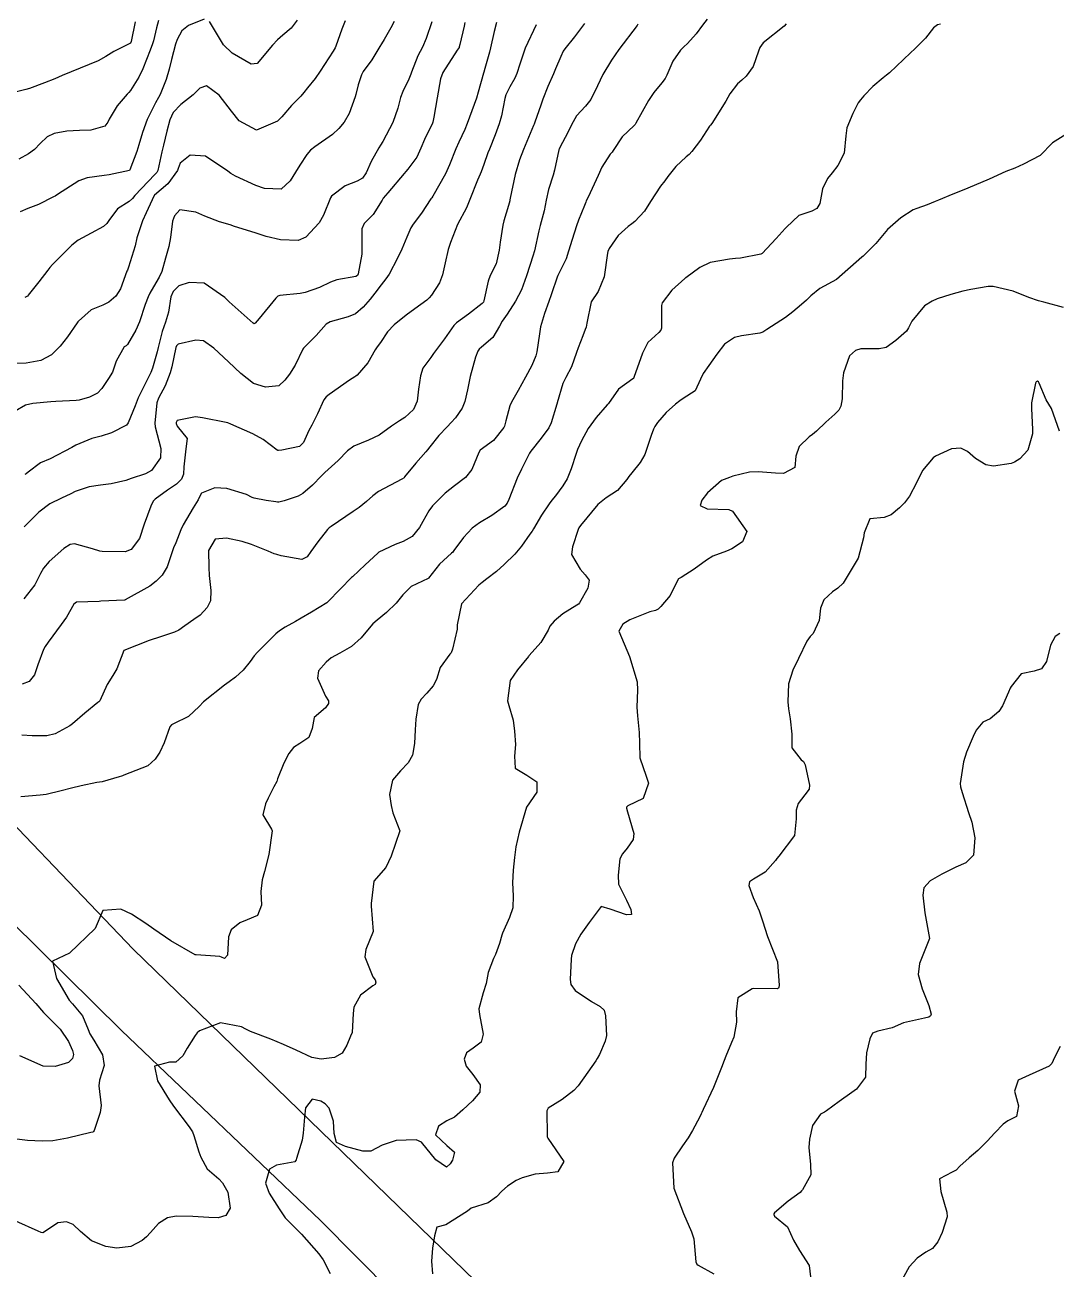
# Model space of a CAD drawing. Header units: metres. Extents: x 298520 to 308411, y 7433745 to 7450750.
# Drawn here: x 304436.8 to 304518.4, y 7439832.8 to 7439931.2 of the extents above; entities that cross this region are included whole.
import ezdxf

# ---------------------------------------------------------------- set-up
doc = ezdxf.new("R2010")
doc.units = ezdxf.units.M
doc.header["$LTSCALE"] = 10
for name, color, linetype in [('Curvas de Nivel 1m', 11, 'Continuous'), ('Curvas de Nivel 5m', 15, 'Continuous'), ('Vias Primárias', 230, 'Continuous')]:
    doc.layers.add(name, color=color, linetype=linetype)

msp = doc.modelspace()

# ---------------------------------------------------------------- linework, layer by layer
at = {"layer": 'Curvas de Nivel 1m', "flags": 128}
for points, elevation in [([(304466.037, 7439931.508), (304465.77, 7439930.998), (304465.241, 7439930.089), (304465.031, 7439929.727), (304464.918, 7439929.523), (304464.282, 7439928.47), (304463.593, 7439927.536), (304463.453, 7439927.293), (304463.197, 7439926.495), (304463.005, 7439925.722), (304462.966, 7439925.542), (304462.488, 7439924.229), (304462.09, 7439923.551), (304461.675, 7439923.038), (304461.153, 7439922.568), (304459.756, 7439921.581), (304459.411, 7439921.314), (304459.134, 7439920.985), (304458.577, 7439920.14), (304458.238, 7439919.599), (304457.813, 7439918.896), (304457.099, 7439918.244), (304455.775, 7439918.305), (304455.102, 7439918.524), (304453.499, 7439919.266), (304453.111, 7439919.494), (304452.896, 7439919.662), (304451.13, 7439920.85), (304449.909, 7439920.921), (304449.122, 7439920.299), (304448.962, 7439919.864), (304448.898, 7439919.712), (304448.149, 7439918.673), (304447.093, 7439917.772), (304447.059, 7439917.731), (304446.435, 7439916.378), (304446.129, 7439915.744), (304445.697, 7439914.398), (304445.551, 7439913.752), (304445.026, 7439912.061), (304444.939, 7439911.846), (304444.902, 7439911.761), (304444.406, 7439910.362), (304444.024, 7439909.77), (304443.463, 7439909.3), (304442.986, 7439909.079), (304442.076, 7439908.695), (304441.069, 7439907.799), (304441.027, 7439907.745), (304440.971, 7439907.672), (304440.191, 7439906.575), (304439.613, 7439905.82), (304438.936, 7439905.144), (304438.082, 7439904.688), (304436.929, 7439904.482), (304435.481, 7439904.424)], 751), ([(304509.257, 7439931.282), (304509.02, 7439931.229), (304508.696, 7439930.996), (304508.058, 7439930.189), (304507.236, 7439929.34), (304506.873, 7439929.015), (304505.217, 7439927.453), (304504.996, 7439927.262), (304504.718, 7439927.045), (304503.895, 7439926.361), (304503.191, 7439925.629), (304502.93, 7439925.32), (304502.752, 7439925.066), (304502.319, 7439924.218), (304501.848, 7439923.08), (304501.764, 7439922.471), (304501.623, 7439921.083), (304501.123, 7439920.113), (304500.673, 7439919.539), (304500.318, 7439919.098), (304499.934, 7439918.272), (304499.705, 7439917.104), (304499.475, 7439916.718), (304499.084, 7439916.513), (304498.05, 7439916.149), (304497.065, 7439915.244), (304497.012, 7439915.183), (304496.973, 7439915.131), (304496.248, 7439914.335), (304495.148, 7439913.158), (304495.042, 7439913.088), (304493.423, 7439912.792), (304493.039, 7439912.748), (304492.558, 7439912.707), (304491.035, 7439912.452), (304490.216, 7439912.034), (304489.112, 7439911.229), (304489.059, 7439911.193), (304489.022, 7439911.167), (304487.996, 7439910.253), (304487.238, 7439909.248), (304487.188, 7439909.051), (304487.196, 7439907.248), (304487.142, 7439907.077), (304486.968, 7439906.907), (304486.104, 7439906.114), (304485.692, 7439905.269), (304484.992, 7439903.348), (304484.959, 7439903.279), (304484.923, 7439903.245), (304483.791, 7439902.414), (304482.994, 7439901.299), (304482.956, 7439901.245), (304482.901, 7439901.182), (304482.019, 7439900.18), (304481.392, 7439899.322), (304480.863, 7439898.346), (304480.548, 7439897.641), (304480.426, 7439897.334), (304480.039, 7439896.134), (304479.725, 7439895.341), (304479.385, 7439894.776), (304478.809, 7439893.997), (304478.514, 7439893.644), (304478.289, 7439893.355), (304477.7, 7439892.454), (304477.054, 7439891.367), (304476.948, 7439891.201), (304476.777, 7439890.952), (304476.125, 7439890.017), (304475.591, 7439889.387), (304474.744, 7439888.548), (304474.13, 7439888.016), (304473.381, 7439887.414), (304473.012, 7439887.133), (304472.726, 7439886.933), (304471.365, 7439885.44), (304471.02, 7439883.779), (304471.025, 7439883.445), (304470.667, 7439881.87), (304470.546, 7439881.57), (304470.442, 7439881.452), (304469.688, 7439880.418), (304469.387, 7439879.462), (304469.137, 7439878.956), (304468.622, 7439878.371), (304468.179, 7439877.912), (304467.934, 7439877.477), (304467.753, 7439876.327), (304467.71, 7439875.479), (304467.658, 7439874.398), (304467.484, 7439873.481), (304467.16, 7439872.881), (304466.55, 7439872.235), (304465.903, 7439871.5), (304465.661, 7439870.368), (304465.795, 7439869.501), (304465.93, 7439868.921), (304466.493, 7439867.49), (304465.816, 7439865.5), (304465.371, 7439864.594), (304464.443, 7439863.52), (304464.211, 7439861.736), (304464.209, 7439861.522), (304464.393, 7439859.52), (304463.79, 7439858.115), (304463.72, 7439857.527), (304464.357, 7439855.953), (304464.532, 7439855.695), (304464.6, 7439855.516), (304464.527, 7439855.341), (304464.349, 7439855.229), (304463.372, 7439854.495), (304462.862, 7439853.535), (304462.804, 7439853.049), (304462.71, 7439851.536), (304462.591, 7439851.245), (304462.288, 7439850.549), (304461.927, 7439849.896), (304461.327, 7439849.554), (304460.271, 7439849.428), (304459.528, 7439849.577), (304458.281, 7439850.138), (304457.297, 7439850.591), (304456.294, 7439851.02), (304454.683, 7439851.634), (304454.406, 7439851.741), (304454.304, 7439851.794), (304453.953, 7439851.997), (304452.309, 7439852.316), (304450.655, 7439851.685), (304450.466, 7439851.522), (304450.297, 7439851.294), (304449.667, 7439850.311), (304449.315, 7439849.7), (304448.778, 7439849.195), (304448.268, 7439849.193), (304447.096, 7439848.89), (304447.326, 7439847.719), (304448.238, 7439846.204), (304448.595, 7439845.706), (304449.833, 7439844.069), (304450.093, 7439843.691), (304450.2, 7439843.404), (304450.596, 7439842.093), (304450.737, 7439841.682), (304451.25, 7439840.75), (304452.166, 7439839.958), (304452.462, 7439839.657), (304452.884, 7439838.92), (304453.059, 7439837.651), (304452.716, 7439837.065), (304452.125, 7439836.882), (304451.373, 7439836.919), (304450.126, 7439836.999), (304448.804, 7439837.025), (304448.125, 7439836.895), (304447.4, 7439836.437), (304446.776, 7439835.723), (304446.463, 7439835.371), (304446.103, 7439835.089), (304445.223, 7439834.616), (304444.094, 7439834.479), (304443.238, 7439834.627), (304442.102, 7439835.072), (304441.222, 7439835.793), (304440.66, 7439836.344), (304440.121, 7439836.572), (304439.444, 7439836.492), (304438.467, 7439835.826), (304438.248, 7439835.691), (304438.111, 7439835.72), (304437.886, 7439835.832), (304436.121, 7439836.633)], 742), ([(304497.058, 7439931.331), (304496.883, 7439931.136), (304495.239, 7439929.81), (304494.956, 7439929.442), (304494.852, 7439929.164), (304494.441, 7439927.947), (304493.892, 7439927.173), (304493.532, 7439926.853), (304493.204, 7439926.569), (304492.604, 7439925.776), (304492.272, 7439925.194), (304491.165, 7439923.423), (304491.068, 7439923.306), (304490.987, 7439923.212), (304490.266, 7439922.105), (304489.598, 7439921.225), (304489.376, 7439920.991), (304489.136, 7439920.79), (304488.332, 7439920.03), (304487.692, 7439919.244), (304487.447, 7439918.91), (304487.105, 7439918.484), (304486.305, 7439917.262), (304485.851, 7439916.499), (304485.069, 7439915.687), (304484.841, 7439915.507), (304484.552, 7439915.285), (304483.764, 7439914.585), (304483.046, 7439913.561), (304482.951, 7439913.301), (304482.928, 7439913.188), (304482.651, 7439911.306), (304482.167, 7439910.151), (304481.617, 7439909.321), (304481.293, 7439907.642), (304481.217, 7439907.326), (304481.148, 7439907.15), (304480.963, 7439906.655), (304480.589, 7439905.692), (304480.47, 7439905.335), (304480.074, 7439904.196), (304479.624, 7439903.343), (304479.391, 7439902.872), (304478.932, 7439901.35), (304478.926, 7439901.327), (304478.901, 7439901.24), (304478.469, 7439899.764), (304478.271, 7439899.356), (304477.677, 7439898.55), (304476.854, 7439897.525), (304476.755, 7439897.371), (304476.115, 7439896.099), (304475.775, 7439895.386), (304475.099, 7439893.689), (304474.972, 7439893.397), (304474.801, 7439893.165), (304473.767, 7439892.437), (304472.787, 7439891.858), (304472.213, 7439891.429), (304471.529, 7439890.681), (304470.756, 7439889.654), (304470.67, 7439889.535), (304470.583, 7439889.452), (304469.626, 7439888.579), (304468.768, 7439887.47), (304468.753, 7439887.45), (304468.733, 7439887.439), (304467.393, 7439886.816), (304466.72, 7439886.155), (304466.21, 7439885.498), (304465.446, 7439884.765), (304464.692, 7439884.148), (304464.359, 7439883.852), (304464.073, 7439883.526), (304463.444, 7439882.764), (304462.668, 7439882.07), (304461.752, 7439881.554), (304461.054, 7439881.167), (304460.652, 7439880.84), (304460.06, 7439880.158), (304459.964, 7439879.577), (304460.619, 7439878.151), (304460.835, 7439877.786), (304460.854, 7439877.566), (304460.609, 7439877.222), (304459.718, 7439876.463), (304459.55, 7439875.58), (304459.279, 7439874.887), (304458.575, 7439874.387), (304458.073, 7439874.093), (304457.722, 7439873.598), (304457.32, 7439872.837), (304456.822, 7439871.607), (304456.748, 7439871.4), (304456.533, 7439870.965), (304456.072, 7439870.064), (304455.853, 7439869.62), (304455.646, 7439868.765), (304456.349, 7439867.612), (304456.383, 7439867.503), (304456.136, 7439865.615), (304455.784, 7439864.289), (304455.593, 7439863.623), (304455.508, 7439862.699), (304455.553, 7439861.623), (304455.234, 7439860.804), (304454.405, 7439860.445), (304453.822, 7439860.226), (304453.139, 7439859.653), (304452.934, 7439859.108), (304452.848, 7439857.655), (304452.633, 7439857.394), (304452.371, 7439857.51), (304452.251, 7439857.541), (304450.373, 7439857.674), (304450.304, 7439857.691), (304448.384, 7439858.782), (304447.034, 7439859.724), (304446.399, 7439860.168), (304445.259, 7439860.899), (304444.416, 7439861.286), (304442.99, 7439861.199), (304442.393, 7439859.78), (304440.373, 7439857.81), (304439.01, 7439857.18), (304439.341, 7439855.82), (304440.327, 7439854.11), (304440.6, 7439853.806), (304441.39, 7439852.87), (304441.831, 7439851.787), (304441.96, 7439851.445), (304442.295, 7439850.941), (304442.975, 7439849.773), (304443.107, 7439848.935), (304442.743, 7439847.775), (304442.691, 7439847.333), (304442.867, 7439845.774), (304442.792, 7439845.207), (304442.314, 7439843.779), (304442.272, 7439843.709), (304442.202, 7439843.67), (304442.052, 7439843.633), (304440.197, 7439843.196), (304439.031, 7439842.985), (304438.194, 7439842.937), (304437.045, 7439842.991), (304436.196, 7439843.115)], 743), ([(304447.403, 7439931.587), (304447.252, 7439931.011), (304447.003, 7439929.966), (304446.93, 7439929.735), (304446.732, 7439929.241), (304446.157, 7439927.746), (304445.857, 7439927.097), (304445.187, 7439926.051), (304445.053, 7439925.894), (304444.918, 7439925.763), (304444.123, 7439924.821), (304443.509, 7439923.777), (304443.398, 7439923.54), (304443.157, 7439923.228), (304442.038, 7439922.907), (304441.154, 7439922.873), (304440.162, 7439922.824), (304439.151, 7439922.644), (304438.601, 7439922.382), (304438.051, 7439921.841), (304437.596, 7439921.386), (304437.131, 7439921.044), (304436.364, 7439920.622)], 754), ([(304451.002, 7439931.684), (304449.781, 7439931.176), (304449.249, 7439930.758), (304448.875, 7439930.077), (304448.758, 7439929.715), (304448.439, 7439928.5), (304448.235, 7439927.72), (304448.013, 7439926.91), (304447.537, 7439925.726), (304447.411, 7439925.497), (304447.176, 7439925.075), (304446.494, 7439923.74), (304446.13, 7439922.723), (304445.847, 7439921.749), (304445.677, 7439921.21), (304445.146, 7439919.759), (304445.113, 7439919.729), (304443.499, 7439919.386), (304443.108, 7439919.32), (304441.768, 7439919.132), (304441.104, 7439918.894), (304439.422, 7439917.825), (304439.221, 7439917.698), (304439.09, 7439917.623), (304437.9, 7439917.023), (304437.076, 7439916.704), (304436.469, 7439916.462)], 753), ([(304490.789, 7439931.686), (304490.418, 7439931.218), (304489.93, 7439930.539), (304489.238, 7439929.768), (304488.966, 7439929.502), (304488.697, 7439929.235), (304488.092, 7439928.373), (304487.615, 7439927.246), (304487.471, 7439926.985), (304487.204, 7439926.662), (304486.57, 7439925.882), (304486.17, 7439925.265), (304485.165, 7439923.472), (304485.092, 7439923.352), (304485.023, 7439923.281), (304484.072, 7439922.372), (304483.367, 7439921.298), (304483.279, 7439921.161), (304483.138, 7439920.999), (304482.456, 7439919.977), (304482.176, 7439919.314), (304481.383, 7439917.613), (304481.238, 7439917.328), (304481.196, 7439917.224), (304481.087, 7439916.959), (304480.613, 7439915.791), (304480.475, 7439915.336), (304480.123, 7439914.269), (304479.827, 7439913.342), (304479.643, 7439912.738), (304479.024, 7439911.477), (304478.986, 7439911.388), (304478.972, 7439911.351), (304478.471, 7439909.885), (304478.272, 7439909.357), (304477.927, 7439908.417), (304477.627, 7439907.363), (304477.525, 7439906.803), (304477.315, 7439905.366), (304477.245, 7439905.062), (304476.932, 7439904.288), (304476.432, 7439903.377), (304475.841, 7439902.315), (304475.329, 7439901.394), (304475.201, 7439901.093), (304474.881, 7439899.913), (304474.77, 7439899.505), (304474.725, 7439899.401), (304473.904, 7439898.369), (304472.855, 7439897.593), (304472.729, 7439897.422), (304472.185, 7439896.077), (304471.693, 7439895.437), (304470.816, 7439894.778), (304470.065, 7439894.203), (304469.324, 7439893.465), (304469.082, 7439893.185), (304468.796, 7439892.793), (304468.306, 7439891.957), (304468.037, 7439891.477), (304467.473, 7439890.782), (304466.766, 7439890.379), (304466.128, 7439890.134), (304464.837, 7439889.519), (304464.752, 7439889.46), (304463.751, 7439888.522), (304462.733, 7439887.593), (304462.679, 7439887.541), (304461.807, 7439886.637), (304460.778, 7439885.569), (304460.74, 7439885.542), (304460.712, 7439885.523), (304459.501, 7439884.782), (304458.694, 7439884.321), (304458.225, 7439884.06), (304457.424, 7439883.603), (304456.975, 7439883.312), (304456.677, 7439883.065), (304455.219, 7439881.632), (304454.967, 7439881.327), (304454.652, 7439880.89), (304454.09, 7439880.197), (304453.494, 7439879.651), (304452.999, 7439879.287), (304452.626, 7439879.008), (304450.966, 7439877.685), (304450.609, 7439877.325), (304449.763, 7439876.536), (304448.595, 7439875.949), (304448.44, 7439875.866), (304448.299, 7439875.713), (304447.839, 7439874.452), (304447.519, 7439873.72), (304447.125, 7439873.157), (304446.552, 7439872.632), (304444.669, 7439871.883), (304444.544, 7439871.833), (304444.485, 7439871.819), (304444.278, 7439871.763), (304442.935, 7439871.378), (304442.536, 7439871.324), (304441.286, 7439871.044), (304440.529, 7439870.855), (304439.697, 7439870.647), (304438.521, 7439870.371), (304438.035, 7439870.32), (304436.518, 7439870.194)], 744), ([(304481.089, 7439931.332), (304480.306, 7439930.28), (304479.55, 7439929.347), (304479.418, 7439929.161), (304479.227, 7439928.744), (304478.815, 7439927.756), (304478.639, 7439927.356), (304478.195, 7439926.363), (304477.813, 7439925.364), (304477.647, 7439924.896), (304477.165, 7439923.543), (304477.103, 7439923.371), (304477.061, 7439923.27), (304476.261, 7439921.383), (304475.949, 7439920.569), (304475.61, 7439919.393), (304475.227, 7439917.53), (304475.201, 7439917.398), (304475.182, 7439917.308), (304475.086, 7439916.947), (304474.722, 7439915.75), (304474.631, 7439915.404), (304474.413, 7439914.043), (304474.349, 7439913.407), (304474.099, 7439912.343), (304473.641, 7439911.414), (304473.464, 7439910.968), (304473.142, 7439909.419), (304473.097, 7439909.314), (304472.991, 7439909.199), (304471.912, 7439908.366), (304470.975, 7439907.665), (304470.857, 7439907.569), (304470.753, 7439907.452), (304470.018, 7439906.399), (304469.301, 7439905.466), (304469.159, 7439905.25), (304468.937, 7439904.916), (304468.314, 7439904.091), (304468.113, 7439903.478), (304467.978, 7439902.414), (304467.87, 7439901.48), (304467.559, 7439900.817), (304466.883, 7439900.187), (304466.457, 7439899.918), (304465.836, 7439899.506), (304464.866, 7439898.796), (304464.012, 7439898.378), (304462.857, 7439897.926), (304462.36, 7439897.547), (304461.61, 7439896.79), (304460.831, 7439896.081), (304460.558, 7439895.841), (304460.29, 7439895.575), (304459.574, 7439894.824), (304458.809, 7439894.162), (304458.438, 7439893.963), (304457.346, 7439893.605), (304456.926, 7439893.484), (304456.802, 7439893.48), (304456.691, 7439893.501), (304455.918, 7439893.623), (304454.967, 7439893.8), (304454.805, 7439893.861), (304454.352, 7439894.102), (304452.817, 7439894.569), (304451.859, 7439894.628), (304450.811, 7439894.201), (304450.63, 7439893.858), (304450.549, 7439893.684), (304450.152, 7439893.045), (304449.355, 7439891.701), (304449.176, 7439891.305), (304448.761, 7439890.274), (304448.582, 7439889.885), (304448.525, 7439889.712), (304448.094, 7439888.362), (304447.683, 7439887.721), (304447.216, 7439887.237), (304446.724, 7439886.848), (304444.774, 7439885.759), (304444.736, 7439885.737), (304444.712, 7439885.731), (304442.841, 7439885.649), (304442.711, 7439885.643), (304440.919, 7439885.589), (304440.707, 7439885.415), (304440.114, 7439884.387), (304439.703, 7439883.815), (304438.669, 7439882.401), (304438.439, 7439882.059), (304438.303, 7439881.834), (304437.855, 7439880.627), (304437.583, 7439879.84), (304437.166, 7439879.306), (304436.625, 7439879.101)], 746), ([(304477.261, 7439931.249), (304476.403, 7439929.382), (304475.972, 7439928.14), (304475.739, 7439927.392), (304475.584, 7439927.018), (304475.197, 7439926.337), (304474.883, 7439925.707), (304474.796, 7439925.404), (304474.537, 7439924.038), (304474.349, 7439923.408), (304474.018, 7439922.547), (304473.569, 7439921.416), (304473.451, 7439921.104), (304473.124, 7439920.189), (304472.92, 7439919.618), (304472.843, 7439919.423), (304472.645, 7439918.963), (304472.015, 7439917.436), (304471.75, 7439916.773), (304471.063, 7439915.45), (304470.487, 7439914.017), (304470.307, 7439913.457), (304470.072, 7439912.42), (304469.858, 7439911.462), (304469.636, 7439910.841), (304468.999, 7439909.863), (304468.817, 7439909.651), (304468.616, 7439909.474), (304467.681, 7439908.788), (304466.981, 7439908.272), (304466.047, 7439907.504), (304465.522, 7439906.954), (304464.952, 7439906.127), (304464.701, 7439905.768), (304464.543, 7439905.524), (304463.965, 7439904.498), (304463.106, 7439903.538), (304463.008, 7439903.453), (304462.921, 7439903.389), (304462.514, 7439903.141), (304460.907, 7439902.014), (304460.664, 7439901.814), (304460.478, 7439901.574), (304459.985, 7439900.48), (304459.532, 7439899.583), (304459.3, 7439899.155), (304458.859, 7439898.208), (304458.555, 7439897.894), (304457.15, 7439897.607), (304456.892, 7439897.569), (304456.852, 7439897.572), (304456.789, 7439897.611), (304455.678, 7439898.445), (304454.865, 7439898.888), (304453.115, 7439899.658), (304452.874, 7439899.755), (304452.745, 7439899.791), (304450.88, 7439900.161), (304450.339, 7439900.23), (304448.877, 7439899.952), (304448.799, 7439899.786), (304448.797, 7439899.711), (304448.871, 7439899.486), (304449.676, 7439898.512), (304449.551, 7439897.7), (304449.416, 7439896.279), (304449.385, 7439895.702), (304449.23, 7439895.301), (304448.821, 7439894.906), (304448.107, 7439894.423), (304447.124, 7439893.727), (304446.971, 7439893.558), (304446.797, 7439893.174), (304446.28, 7439891.738), (304445.901, 7439890.607), (304445.241, 7439889.753), (304444.751, 7439889.571), (304442.956, 7439889.573), (304442.751, 7439889.605), (304442.174, 7439889.786), (304440.759, 7439890.184), (304440.413, 7439890.15), (304439.91, 7439889.813), (304438.743, 7439888.791), (304438.302, 7439888.27), (304438.077, 7439887.837), (304437.615, 7439886.95), (304436.756, 7439885.85)], 747), ([(304474.123, 7439931.411), (304473.963, 7439930.702), (304473.661, 7439929.416), (304473.571, 7439929.075), (304473.217, 7439927.797), (304473.132, 7439927.503), (304473.105, 7439927.421), (304472.696, 7439925.919), (304472.541, 7439925.426), (304472.174, 7439924.429), (304471.814, 7439923.433), (304471.627, 7439922.967), (304471.148, 7439921.966), (304470.913, 7439921.443), (304470.414, 7439920.16), (304470.098, 7439919.455), (304469.095, 7439917.678), (304469.009, 7439917.555), (304468.953, 7439917.471), (304468.202, 7439916.353), (304467.547, 7439915.485), (304467.364, 7439915.183), (304467.052, 7439914.437), (304466.652, 7439913.496), (304466.315, 7439912.78), (304465.638, 7439911.511), (304465.387, 7439911.145), (304465.01, 7439910.674), (304464.514, 7439910.011), (304464.134, 7439909.529), (304463.602, 7439908.919), (304462.981, 7439908.395), (304462.392, 7439908.133), (304460.975, 7439907.74), (304460.668, 7439907.565), (304459.867, 7439906.668), (304458.945, 7439905.748), (304458.868, 7439905.666), (304458.821, 7439905.591), (304458.207, 7439904.32), (304457.754, 7439903.602), (304457.401, 7439903.123), (304456.914, 7439902.68), (304455.856, 7439902.57), (304454.915, 7439902.877), (304453.901, 7439903.65), (304452.932, 7439904.583), (304451.776, 7439905.672), (304450.951, 7439906.249), (304450.342, 7439906.299), (304448.947, 7439905.991), (304448.815, 7439905.841), (304448.776, 7439905.712), (304448.456, 7439904.187), (304448.335, 7439903.716), (304447.933, 7439902.699), (304447.398, 7439901.725), (304447.268, 7439901.356), (304447.113, 7439899.728), (304447.15, 7439899.448), (304447.59, 7439897.723), (304447.569, 7439896.999), (304446.836, 7439895.99), (304446.366, 7439895.737), (304445.227, 7439895.354), (304444.825, 7439895.21), (304443.667, 7439894.925), (304442.819, 7439894.822), (304441.91, 7439894.695), (304440.811, 7439894.33), (304440.457, 7439894.157), (304439.733, 7439893.816), (304438.798, 7439893.353), (304437.923, 7439892.707), (304437.094, 7439891.847), (304436.944, 7439891.684), (304436.778, 7439891.543)], 748), ([(304462.16, 7439931.551), (304461.898, 7439930.909), (304461.439, 7439929.558), (304461.379, 7439929.41), (304461.229, 7439929.149), (304460.189, 7439927.575), (304459.801, 7439926.984), (304459.193, 7439926.257), (304458.903, 7439925.877), (304458.662, 7439925.595), (304457.917, 7439924.861), (304457.167, 7439923.974), (304456.823, 7439923.615), (304455.156, 7439922.915), (304453.781, 7439923.654), (304453.17, 7439924.413), (304452.198, 7439925.67), (304451.194, 7439926.415), (304450.66, 7439926.219), (304450.144, 7439925.696), (304449.175, 7439924.946), (304448.569, 7439924.316), (304448.286, 7439923.719), (304448.056, 7439922.819), (304447.786, 7439921.724), (304447.665, 7439921.195), (304447.356, 7439919.728), (304447.272, 7439919.568), (304447.11, 7439919.405), (304445.539, 7439917.753), (304445.344, 7439917.501), (304445.085, 7439917.258), (304444.165, 7439916.68), (304443.46, 7439915.776), (304443.31, 7439915.527), (304443.058, 7439915.285), (304442.077, 7439914.765), (304441.047, 7439914.197), (304440.539, 7439913.808), (304439.027, 7439912.281), (304438.812, 7439912.046), (304438.646, 7439911.834), (304437.942, 7439910.908), (304437.101, 7439909.849), (304437.053, 7439909.789), (304436.992, 7439909.744), (304436.825, 7439909.686)], 752), ([(304471.644, 7439931.436), (304471.567, 7439931.128), (304471.236, 7439929.675), (304471.188, 7439929.486), (304471.17, 7439929.441), (304471.025, 7439929.237), (304469.882, 7439927.46), (304469.701, 7439926.967), (304469.451, 7439925.466), (304469.168, 7439923.934), (304469.092, 7439923.542), (304469.07, 7439923.471), (304468.444, 7439922.183), (304468.157, 7439921.48), (304467.83, 7439920.785), (304467.118, 7439919.829), (304466.965, 7439919.642), (304466.845, 7439919.494), (304465.54, 7439917.956), (304465.167, 7439917.519), (304465.141, 7439917.47), (304465.091, 7439917.376), (304464.373, 7439916.228), (304463.662, 7439915.534), (304463.478, 7439915.116), (304463.489, 7439913.536), (304463.471, 7439913.103), (304463.199, 7439911.538), (304463.141, 7439911.419), (304463.02, 7439911.339), (304461.508, 7439911.063), (304461.013, 7439910.886), (304460.123, 7439910.456), (304459, 7439910.078), (304458.595, 7439909.999), (304456.996, 7439909.826), (304456.834, 7439909.774), (304456.679, 7439909.615), (304455.35, 7439908.008), (304455.039, 7439907.639), (304455.007, 7439907.605), (304454.972, 7439907.593), (304454.894, 7439907.641), (304452.99, 7439909.32), (304452.643, 7439909.663), (304451.01, 7439910.795), (304449.837, 7439910.871), (304449.006, 7439910.585), (304448.556, 7439910.158), (304448.378, 7439909.716), (304448.183, 7439908.516), (304447.966, 7439907.72), (304447.7, 7439906.985), (304447.385, 7439905.726), (304447.3, 7439905.366), (304446.927, 7439904.097), (304446.792, 7439903.732), (304446.668, 7439903.481), (304445.797, 7439901.747), (304445.544, 7439901.099), (304445.006, 7439899.758), (304444.871, 7439899.587), (304443.679, 7439898.958), (304442.862, 7439898.702), (304442.126, 7439898.522), (304440.855, 7439897.993), (304440.552, 7439897.805), (304438.844, 7439896.905), (304438.08, 7439896.598), (304437.082, 7439895.848), (304436.944, 7439895.736), (304436.83, 7439895.675)], 749), ([(304458.37, 7439931.599), (304457.89, 7439930.967), (304457.245, 7439930.418), (304456.805, 7439930.051), (304456.414, 7439929.622), (304455.218, 7439928.191), (304454.734, 7439928.128), (304453.226, 7439928.985), (304452.537, 7439929.667), (304451.441, 7439931.497)], 753), ([(304519.158, 7439922.573), (304518.117, 7439921.917), (304517.133, 7439920.9), (304515.832, 7439920.206), (304515.123, 7439919.914), (304514.421, 7439919.626), (304513.114, 7439919.024), (304512.933, 7439918.943), (304511.105, 7439918.181), (304510.235, 7439917.846), (304509.097, 7439917.374), (304508.833, 7439917.255), (304508.213, 7439916.999), (304507.376, 7439916.719), (304507.087, 7439916.601), (304506.117, 7439915.985), (304505.063, 7439915.04), (304504.148, 7439913.953), (304503.254, 7439913.058), (304503.147, 7439912.953), (304503.041, 7439912.854), (304501.023, 7439911.09), (304499.721, 7439910.395), (304499.003, 7439909.802), (304498.647, 7439909.464), (304498.261, 7439909.117), (304497.574, 7439908.537), (304496.983, 7439908.103), (304495.526, 7439907.152), (304495.189, 7439906.937), (304494.968, 7439906.84), (304493.51, 7439906.629), (304492.963, 7439906.508), (304492.16, 7439905.987), (304491.56, 7439905.201), (304490.934, 7439904.285), (304490.476, 7439903.666), (304490.266, 7439903.217), (304489.848, 7439902.286), (304488.907, 7439901.683), (304488.631, 7439901.507), (304488.307, 7439901.236), (304487.566, 7439900.57), (304486.881, 7439899.781), (304486.664, 7439899.465), (304486.553, 7439899.255), (304486.378, 7439898.767), (304485.864, 7439897.265), (304485.502, 7439896.611), (304484.831, 7439895.796), (304484.599, 7439895.509), (304484.452, 7439895.284), (304483.697, 7439894.408), (304482.808, 7439893.839), (304482.161, 7439893.31), (304480.786, 7439891.643), (304480.661, 7439891.454), (304480.606, 7439891.332), (304480.136, 7439889.962), (304480.081, 7439889.337), (304480.742, 7439888.194), (304481.161, 7439887.748), (304481.453, 7439887.319), (304481.37, 7439886.674), (304480.706, 7439885.52), (304480.627, 7439885.408), (304480.496, 7439885.332), (304479.376, 7439884.664), (304478.69, 7439884.078), (304478.364, 7439883.676), (304478.213, 7439883.355), (304477.644, 7439882.389), (304476.727, 7439881.369), (304476.701, 7439881.331), (304476.661, 7439881.268), (304475.801, 7439880.227), (304475.221, 7439879.391), (304475.005, 7439877.782), (304475.106, 7439877.393), (304475.461, 7439876.246), (304475.572, 7439875.385), (304475.64, 7439874.322), (304475.57, 7439873.385), (304475.611, 7439872.441), (304476.548, 7439871.891), (304477.337, 7439871.362), (304477.334, 7439870.559), (304476.513, 7439869.37), (304475.934, 7439867.386), (304475.656, 7439866.214), (304475.547, 7439865.389), (304475.464, 7439864.384), (304475.409, 7439863.39), (304475.464, 7439862.358), (304475.425, 7439861.39), (304475.161, 7439860.643), (304474.615, 7439859.398), (304474.56, 7439859.23), (304474.385, 7439858.582), (304474.067, 7439857.712), (304473.909, 7439857.405), (304473.486, 7439856.284), (304473.315, 7439855.41), (304473.078, 7439854.676), (304472.747, 7439853.416), (304472.78, 7439852.954), (304473.078, 7439851.412), (304472.932, 7439850.775), (304472.286, 7439850.314), (304471.774, 7439849.934), (304471.591, 7439849.43), (304471.724, 7439848.885), (304472.261, 7439848.224), (304472.841, 7439847.414), (304472.827, 7439846.834), (304472.24, 7439846.131), (304471.482, 7439845.431), (304470.82, 7439844.846), (304470.219, 7439844.551), (304469.536, 7439844.134), (304469.305, 7439843.459), (304470.194, 7439842.598), (304470.816, 7439842.067), (304470.643, 7439841.443), (304470.472, 7439841.152), (304470.174, 7439840.88), (304469.325, 7439841.459), (304468.197, 7439842.856), (304467.784, 7439843.061), (304466.198, 7439843.003), (304465.082, 7439842.623), (304464.189, 7439842.159), (304463.568, 7439842.148), (304462.193, 7439842.539), (304461.493, 7439842.848), (304461.291, 7439843.554), (304461.248, 7439844.524), (304460.9, 7439845.56), (304460.577, 7439845.906), (304460.238, 7439846.099), (304459.556, 7439846.261), (304459.031, 7439845.582), (304458.953, 7439844.852), (304458.847, 7439843.584), (304458.757, 7439843.024), (304458.329, 7439841.589), (304458.289, 7439841.481), (304458.18, 7439841.302), (304456.727, 7439841.055), (304456.174, 7439840.736), (304455.859, 7439839.615), (304456.151, 7439838.841), (304456.944, 7439837.608), (304457.414, 7439836.889), (304458.119, 7439836.17), (304458.716, 7439835.584), (304460.09, 7439834.031), (304460.419, 7439833.565), (304460.986, 7439832.47)], 741), ([(304518.656, 7439899.093), (304518.047, 7439900.883), (304517.608, 7439901.588), (304517.062, 7439902.898), (304517.018, 7439902.992), (304516.924, 7439903.053), (304516.817, 7439903.008), (304516.763, 7439902.902), (304516.456, 7439901.356), (304516.443, 7439900.905), (304516.535, 7439899.246), (304516.524, 7439898.903), (304516.17, 7439897.597), (304515.541, 7439896.913), (304515.113, 7439896.653), (304514.847, 7439896.543), (304513.456, 7439896.321), (304512.845, 7439896.443), (304512.027, 7439896.952), (304511.386, 7439897.49), (304510.861, 7439897.753), (304510.133, 7439897.705), (304508.854, 7439897.114), (304508.663, 7439896.993), (304507.839, 7439896.004), (304507.363, 7439895.012), (304506.812, 7439893.971), (304506.41, 7439893.421), (304506.011, 7439893.028), (304505.344, 7439892.488), (304504.795, 7439892.283), (304503.675, 7439892.17), (304503.219, 7439891.056), (304503.164, 7439890.669), (304502.753, 7439889.06), (304501.565, 7439887.078), (304501.127, 7439886.684), (304500.723, 7439886.405), (304500.04, 7439885.769), (304499.755, 7439885.099), (304499.666, 7439884.128), (304499.189, 7439883.105), (304498.939, 7439882.849), (304498.677, 7439882.484), (304498.028, 7439881.12), (304497.578, 7439880.197), (304497.232, 7439879.131), (304497.169, 7439877.683), (304497.223, 7439877.131), (304497.372, 7439876.358), (304497.484, 7439875.126), (304497.506, 7439874.059), (304498.221, 7439873.115), (304498.431, 7439872.981), (304498.559, 7439872.725), (304498.887, 7439871.107), (304498.86, 7439870.785), (304498.531, 7439870.327), (304497.996, 7439869.643), (304497.835, 7439869.12), (304497.838, 7439868.452), (304497.717, 7439867.122), (304496.476, 7439865.491), (304496.314, 7439865.302), (304496.213, 7439865.143), (304495.397, 7439864.212), (304494.451, 7439863.678), (304494.143, 7439863.467), (304494.085, 7439863.164), (304494.434, 7439862.222), (304494.924, 7439861.155), (304495.188, 7439860.376), (304495.579, 7439859.148), (304496.373, 7439857.14), (304496.488, 7439855.272), (304496.472, 7439855.138), (304496.431, 7439855.059), (304496.351, 7439855.008), (304494.494, 7439855.015), (304494.351, 7439855.003), (304493.214, 7439854.297), (304493.097, 7439853.172), (304493.132, 7439852.354), (304492.895, 7439851.174), (304492.723, 7439850.749), (304492.28, 7439849.671), (304492.139, 7439849.318), (304492.089, 7439849.183), (304491.986, 7439848.901), (304491.291, 7439847.194), (304490.486, 7439845.457), (304490.377, 7439845.208), (304490.333, 7439845.106), (304490.228, 7439844.882), (304489.647, 7439843.78), (304489.301, 7439843.219), (304488.853, 7439842.567), (304488.187, 7439841.595), (304488.069, 7439841.232), (304488.153, 7439839.23), (304488.917, 7439837.222), (304489.56, 7439835.774), (304489.736, 7439835.214), (304489.905, 7439833.392), (304489.978, 7439833.211), (304490.082, 7439833.142), (304491.336, 7439832.452)], 739), ([(304518.685, 7439883.094), (304518.334, 7439882.875), (304517.966, 7439882.171), (304517.635, 7439880.885), (304517.238, 7439880.307), (304516.651, 7439880.11), (304515.648, 7439879.909), (304514.846, 7439878.918), (304514.774, 7439878.777), (304514.628, 7439878.458), (304514.157, 7439877.385), (304513.865, 7439876.927), (304513.185, 7439876.354), (304512.6, 7439876.081), (304512.072, 7439875.467), (304511.839, 7439874.951), (304511.32, 7439873.708), (304511.071, 7439872.962), (304510.813, 7439871.233), (304510.833, 7439870.966), (304510.973, 7439870.527), (304511.48, 7439868.955), (304511.727, 7439868.174), (304511.962, 7439866.948), (304511.853, 7439865.569), (304511.25, 7439864.958), (304510.459, 7439864.61), (304509.368, 7439864.067), (304508.448, 7439863.535), (304507.943, 7439862.997), (304507.854, 7439862.416), (304508.016, 7439860.996), (304508.393, 7439858.99), (304507.583, 7439857.002), (304507.488, 7439856.127), (304507.799, 7439854.998), (304508.333, 7439853.69), (304508.507, 7439852.988), (304508.46, 7439852.85), (304508.321, 7439852.761), (304507.994, 7439852.669), (304506.316, 7439852.318), (304505.424, 7439851.916), (304504.309, 7439851.641), (304503.869, 7439851.483), (304503.672, 7439851.046), (304503.391, 7439849.944), (304503.361, 7439849.049), (304503.312, 7439848), (304502.615, 7439847.056), (304502.25, 7439846.802), (304501.247, 7439846.079), (304500.235, 7439845.338), (304500.075, 7439845.252), (304499.768, 7439845.095), (304499.125, 7439844.196), (304498.898, 7439843.103), (304498.844, 7439842.456), (304498.967, 7439841.102), (304498.993, 7439840.28), (304498.328, 7439839.108), (304498.251, 7439839.01), (304498.151, 7439838.893), (304497.216, 7439838.196), (304496.134, 7439837.274), (304496.076, 7439837.198), (304496.071, 7439837.141), (304496.132, 7439837.009), (304497.162, 7439836.164), (304497.63, 7439835.117), (304498.101, 7439834.31), (304498.859, 7439833.102), (304498.968, 7439832.207)], 738), ([(304436.344, 7439855.273), (304437.692, 7439853.836), (304438.316, 7439853.13), (304439.61, 7439851.817), (304440.293, 7439850.83), (304440.594, 7439850.113), (304440.68, 7439849.804), (304440.604, 7439849.479), (304440.273, 7439849.169), (304439.223, 7439848.866), (304438.269, 7439848.88), (304436.438, 7439849.691)], 744), ([(304518.727, 7439850.436), (304518.283, 7439849.561), (304518.065, 7439849.084), (304517.843, 7439848.876), (304516.266, 7439848.178), (304515.389, 7439847.781), (304515.108, 7439846.911), (304515.418, 7439845.731), (304515.259, 7439844.91), (304514.594, 7439844.55), (304514.224, 7439844.299), (304513.546, 7439843.597), (304512.955, 7439842.939), (304512.195, 7439842.205), (304511.513, 7439841.634), (304510.779, 7439840.964), (304510.481, 7439840.664), (304510.176, 7439840.484), (304509.179, 7439839.969), (304509.284, 7439838.979), (304509.766, 7439837.344), (304509.778, 7439836.974), (304509.374, 7439835.724), (304509.054, 7439834.981), (304508.631, 7439834.459), (304508.1, 7439834.156), (304507.402, 7439833.692), (304506.77, 7439833.01), (304506.07, 7439831.721)], 737)]:
    msp.add_lwpolyline(points, dxfattribs=dict(at, elevation=elevation))
at = {"layer": 'Curvas de Nivel 5m', "flags": 128}
for points, elevation in [([(304445.547, 7439931.467), (304445.236, 7439929.934), (304445.192, 7439929.802), (304445.126, 7439929.761), (304443.858, 7439929.142), (304443.223, 7439928.745), (304442.616, 7439928.389), (304441.213, 7439927.8), (304439.791, 7439927.234), (304439.2, 7439926.98), (304438.392, 7439926.641), (304437.188, 7439926.209), (304436.91, 7439926.129), (304435.853, 7439925.863)], 755), ([(304469.022, 7439931.472), (304468.575, 7439930.145), (304468.271, 7439929.48), (304467.918, 7439928.791), (304467.425, 7439927.488), (304467.372, 7439927.327), (304467.205, 7439926.941), (304466.72, 7439925.967), (304466.55, 7439925.499), (304466.324, 7439924.652), (304465.942, 7439923.508), (304465.148, 7439922.015), (304464.952, 7439921.715), (304464.828, 7439921.523), (304464.226, 7439920.429), (304463.834, 7439919.533), (304463.528, 7439919.117), (304463.106, 7439918.882), (304462.153, 7439918.499), (304461.094, 7439917.688), (304461.008, 7439917.561), (304460.451, 7439916.19), (304460.112, 7439915.574), (304459.052, 7439914.453), (304458.45, 7439914.195), (304457.049, 7439914.224), (304455.929, 7439914.504), (304455.054, 7439914.798), (304453.414, 7439915.302), (304453.06, 7439915.409), (304452.224, 7439915.668), (304451.069, 7439916.095), (304450.346, 7439916.419), (304449.076, 7439916.6), (304448.656, 7439916.127), (304448.511, 7439915.716), (304448.354, 7439914.412), (304448.228, 7439913.718), (304447.957, 7439912.797), (304447.654, 7439911.724), (304447.458, 7439911.284), (304447.005, 7439910.508), (304446.713, 7439910.018), (304446.587, 7439909.736), (304446.357, 7439909.11), (304445.887, 7439907.746), (304445.62, 7439907.093), (304444.946, 7439905.949), (304444.849, 7439905.857), (304444.684, 7439905.763), (304444.062, 7439904.639), (304443.753, 7439903.772), (304443.433, 7439903.26), (304442.91, 7439902.474), (304442.586, 7439902.103), (304441.94, 7439901.79), (304441.131, 7439901.567), (304440.899, 7439901.538), (304439.27, 7439901.451), (304438.897, 7439901.415), (304437.456, 7439901.283), (304436.893, 7439901.156), (304436.068, 7439900.679)], 750), ([(304485.327, 7439931.279), (304485.252, 7439931.175), (304483.819, 7439929.294), (304483.224, 7439928.441), (304482.542, 7439927.31), (304482.113, 7439926.403), (304481.591, 7439925.324), (304481.178, 7439924.81), (304480.472, 7439924.035), (304480.059, 7439923.341), (304479.769, 7439922.732), (304479.145, 7439921.54), (304479.085, 7439921.409), (304479.066, 7439921.351), (304478.73, 7439919.743), (304478.62, 7439919.355), (304478.252, 7439918.208), (304478.064, 7439917.36), (304477.906, 7439916.536), (304477.596, 7439915.365), (304477.478, 7439914.947), (304477.136, 7439913.369), (304477.119, 7439913.292), (304477.04, 7439913.031), (304476.516, 7439911.378), (304476.101, 7439910.289), (304475.651, 7439909.39), (304474.982, 7439908.348), (304474.583, 7439907.798), (304474.365, 7439907.406), (304473.858, 7439906.512), (304472.948, 7439905.74), (304472.775, 7439905.593), (304472.665, 7439905.424), (304472.473, 7439904.962), (304472.043, 7439903.433), (304471.849, 7439902.373), (304471.634, 7439901.439), (304471.408, 7439900.93), (304470.884, 7439900.167), (304470.546, 7439899.785), (304470.225, 7439899.456), (304469.579, 7439898.749), (304468.857, 7439897.872), (304468.688, 7439897.638), (304468.555, 7439897.473), (304467.751, 7439896.569), (304466.86, 7439895.49), (304466.849, 7439895.464), (304466.822, 7439895.42), (304466.637, 7439895.309), (304464.811, 7439894.333), (304464.35, 7439893.982), (304463.859, 7439893.529), (304463.271, 7439893.062), (304462.795, 7439892.76), (304461.052, 7439891.566), (304460.899, 7439891.45), (304460.779, 7439891.335), (304459.998, 7439890.344), (304459.456, 7439889.583), (304459.159, 7439889.176), (304458.746, 7439888.941), (304457.105, 7439889.251), (304456.75, 7439889.343), (304456.542, 7439889.404), (304456.069, 7439889.62), (304454.761, 7439890.146), (304454.03, 7439890.381), (304452.768, 7439890.652), (304451.883, 7439890.552), (304451.351, 7439889.674), (304451.369, 7439888.31), (304451.415, 7439887.68), (304451.551, 7439886.507), (304451.507, 7439885.678), (304451.237, 7439885.15), (304450.696, 7439884.551), (304450.191, 7439884.194), (304449.496, 7439883.702), (304449.019, 7439883.367), (304448.678, 7439883.203), (304447.559, 7439882.836), (304446.671, 7439882.537), (304444.663, 7439881.76), (304444.104, 7439880.302), (304443.784, 7439879.768), (304443.344, 7439879.054), (304442.763, 7439877.778), (304442.688, 7439877.704), (304442.612, 7439877.652), (304441.584, 7439876.809), (304440.594, 7439875.946), (304440.399, 7439875.803), (304439.236, 7439875.171), (304438.581, 7439875.019), (304437.407, 7439875.015), (304436.581, 7439875.048)], 745), ([(304518.993, 7439908.87), (304517.419, 7439909.315), (304516.998, 7439909.411), (304516.234, 7439909.678), (304515.012, 7439910.172), (304513.411, 7439910.543), (304513.017, 7439910.555), (304511.659, 7439910.315), (304511.011, 7439910.163), (304510.08, 7439909.906), (304509.002, 7439909.563), (304508.599, 7439909.396), (304507.987, 7439909.005), (304506.981, 7439907.792), (304506.723, 7439907.275), (304506.553, 7439907.024), (304505.729, 7439906.265), (304504.953, 7439905.731), (304504.395, 7439905.602), (304502.951, 7439905.601), (304502.53, 7439905.485), (304502.045, 7439905.073), (304501.572, 7439903.723), (304501.505, 7439903.081), (304501.477, 7439901.65), (304501.378, 7439901.083), (304501.21, 7439900.774), (304500.893, 7439900.447), (304500.178, 7439899.802), (304499.446, 7439899.104), (304499.139, 7439898.839), (304498.868, 7439898.644), (304498.088, 7439897.891), (304497.818, 7439897.12), (304497.732, 7439896.229), (304496.832, 7439895.761), (304496.197, 7439895.781), (304494.834, 7439895.888), (304494.137, 7439895.863), (304492.828, 7439895.54), (304492.56, 7439895.45), (304491.92, 7439895.194), (304490.813, 7439894.215), (304490.386, 7439893.635), (304490.252, 7439893.216), (304490.8, 7439892.962), (304492.514, 7439892.898), (304492.799, 7439892.781), (304493.928, 7439891.169), (304493.581, 7439890.361), (304492.762, 7439889.799), (304492.332, 7439889.614), (304491.24, 7439889.203), (304490.75, 7439888.912), (304489.771, 7439888.191), (304488.736, 7439887.537), (304488.544, 7439887.423), (304488.423, 7439887.233), (304487.861, 7439886.094), (304487.145, 7439885.246), (304486.916, 7439885.032), (304486.7, 7439884.929), (304486.255, 7439884.813), (304484.692, 7439884.171), (304484.128, 7439883.846), (304483.817, 7439883.289), (304484.663, 7439881.28), (304485.261, 7439879.274), (304485.289, 7439878.61), (304485.241, 7439877.274), (304485.283, 7439876.596), (304485.428, 7439875.272), (304485.437, 7439874.414), (304485.474, 7439873.271), (304485.985, 7439871.829), (304486.159, 7439871.264), (304485.746, 7439870.047), (304484.516, 7439869.462), (304484.419, 7439869.376), (304484.427, 7439869.281), (304484.51, 7439868.993), (304484.998, 7439867.275), (304484.953, 7439866.811), (304484.481, 7439866.131), (304484.094, 7439865.667), (304483.89, 7439865.286), (304483.749, 7439863.992), (304483.778, 7439863.287), (304484.43, 7439862.018), (304484.768, 7439861.277), (304484.811, 7439860.882), (304484.417, 7439860.859), (304483.12, 7439861.293), (304482.425, 7439861.5), (304482.249, 7439861.303), (304481.47, 7439860.251), (304480.801, 7439859.324), (304480.385, 7439858.551), (304480.071, 7439857.638), (304480.039, 7439857.333), (304479.966, 7439855.725), (304480.011, 7439855.333), (304480.346, 7439854.86), (304481.657, 7439853.986), (304482.327, 7439853.598), (304482.641, 7439853.297), (304482.751, 7439852.864), (304482.825, 7439851.295), (304482.742, 7439850.85), (304482.28, 7439849.796), (304482.104, 7439849.474), (304481.985, 7439849.304), (304481.365, 7439848.414), (304480.592, 7439847.325), (304480.249, 7439846.962), (304479.327, 7439846.254), (304478.235, 7439845.57), (304478.13, 7439845.352), (304478.15, 7439843.404), (304478.145, 7439843.351), (304478.135, 7439843.283), (304478.201, 7439843.193), (304479.457, 7439841.337), (304478.982, 7439840.53), (304478.169, 7439840.425), (304477.196, 7439840.336), (304476.163, 7439840.036), (304475.699, 7439839.845), (304475.018, 7439839.391), (304474.563, 7439838.982), (304474.144, 7439838.546), (304473.467, 7439838.08), (304472.135, 7439837.637), (304471.839, 7439837.424), (304470.122, 7439836.334), (304469.418, 7439836.159), (304469.236, 7439835.459), (304469.063, 7439834.496), (304468.994, 7439833.461), (304469.067, 7439832.466)], 740)]:
    msp.add_lwpolyline(points, dxfattribs=dict(at, elevation=elevation))
at = {"layer": 'Vias Primárias'}
msp.add_lwpolyline([(304529.89, 7439749.95), (304530.052, 7439751.97, 0.177032), (304528.588, 7439757.249, -0.009186), (304518.87, 7439771.377), (304499.636, 7439794.12), (304487.707, 7439807.883), (304471.63, 7439825.145), (304460.216, 7439836.683), (304444.463, 7439851.699), (304427.032, 7439868.921), (304415.371, 7439880.592, -0.052824), (304412.469, 7439884.185, -0.10319), (304410.669, 7439888.849, 0.012343), (304409.892, 7439892.949, -0.034703), (304408.829, 7439900.352), (304406.58, 7439924.038), (304405.556, 7439937.874, -0.043837), (304405.683, 7439947.1, -0.052938), (304408.76, 7439961.745, -0.019091), (304411.655, 7439969.648), (304424.69, 7439998.58), (304429.933, 7440007.748)], format="xyb", dxfattribs=at)
at = {"layer": 'Vias Primárias', "elevation": 766.628}
msp.add_lwpolyline([(304434.033, 7440005.317), (304430.132, 7439997.447), (304422.609, 7439978.581), (304415.421, 7439961.454), (304412.93, 7439954.031, 0.070514), (304411.789, 7439947.86, 0.042627), (304412.331, 7439935.285, -0.013203), (304413.875, 7439920.171), (304415.353, 7439907.807), (304417.169, 7439893.145, 0.115123), (304420.528, 7439884.014, 0.09276), (304431.147, 7439872.991), (304445.395, 7439858.144), (304472.47, 7439831.873), (304496.534, 7439806.858), (304509.034, 7439792.27), (304525.364, 7439771.177, 0.001328), (304532.497, 7439762.013, -0.068862), (304536.123, 7439755.775, -0.134035), (304536.66, 7439751.416, -0.087442), (304536.177, 7439749.95, 0.108337)], format="xyb", dxfattribs=at)

doc.saveas('drawing.dxf')
